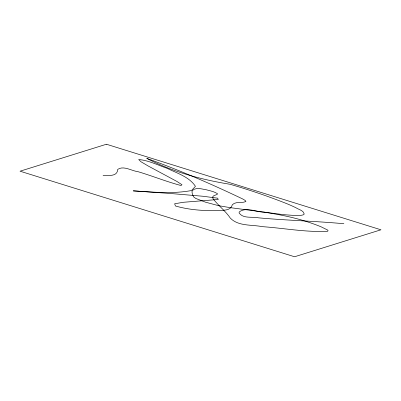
<?xml version="1.0" encoding="UTF-8"?>
<svg xmlns="http://www.w3.org/2000/svg" width="401" height="401" viewBox="0 0 401 401"><rect width="100%" height="100%" fill="white"/><g stroke="black" fill="none" stroke-linecap="round" stroke-linejoin="round"><path stroke-width="0.6" d="M103.057 175.598C108.35 175.207 117.333 176.996 117.769 169.377C123.613 165.317 131.734 170.971 137.999 171.683C152.445 175.964 166.43 181.688 181.011 185.513L181.964 184.721L176.986 181.483L148.069 165.929L140.957 161.738L138.691 159.518C148.666 160.395 157.814 165.082 167.162 168.33C177.047 173.312 189.006 176.625 195.437 186.31L191.528 190.53C172.26 194.139 152.636 192.024 133.232 190.866L169.663 193.432L202.961 196.254L217.608 198.179L218.279 199.477L183.147 202.304L174.62 203.793L175.478 205.999C188.545 209.763 202.299 210.771 215.858 210.685A82.947 18.376 12.4 0 0 222.104 210.36C226.159 210.134 231.422 209.553 232.329 204.716C235.923 201.132 241.693 203.447 245.923 201.543L245.201 200.445L242.635 198.941C211.332 184.004 179.392 170.134 146.771 158.375C172.816 171.959 201.347 179.663 230.199 184.305C249.497 189.914 268.575 196.405 287.241 203.848A100.21 22.2 12.4 0 1 295.712 207.638C298.419 209.497 303.572 210.35 304.204 213.984A20.155 4.466 12.4 0 1 302.996 214.926L300.324 215.482L296.048 215.588L283.291 214.64L229.808 207.593L218.67 205.683L205.432 202.159L195.738 198.43L193.878 197.112L192.43 194.53L191.979 191.788L192.38 190.53C196.044 186.926 201.914 189.112 206.39 189.798C210.124 190.861 214.199 191.488 217.452 193.718L217.553 194.039C216.139 195.462 211.693 195.182 212.831 198.249C217.853 205.412 225.332 210.67 230.264 218.049C238.289 226.475 251.738 224.49 262.214 226.65C283.923 228.134 305.707 232.374 327.487 231.312L328.118 230.745L327.542 229.989L321.156 226.836A64.581 14.306 12.4 0 0 310.635 222.901C295.597 217.673 279.928 214.63 264.234 212.194C256.495 212.189 246.034 206.595 239.247 211.964L239.086 212.896C243.121 219.006 252.349 216.415 258.59 217.843C286.986 220.445 315.512 221.096 343.903 223.728M106.435 144.24L20.05 171.202L294.565 256.76L380.95 229.798L106.435 144.24"/></g></svg>
